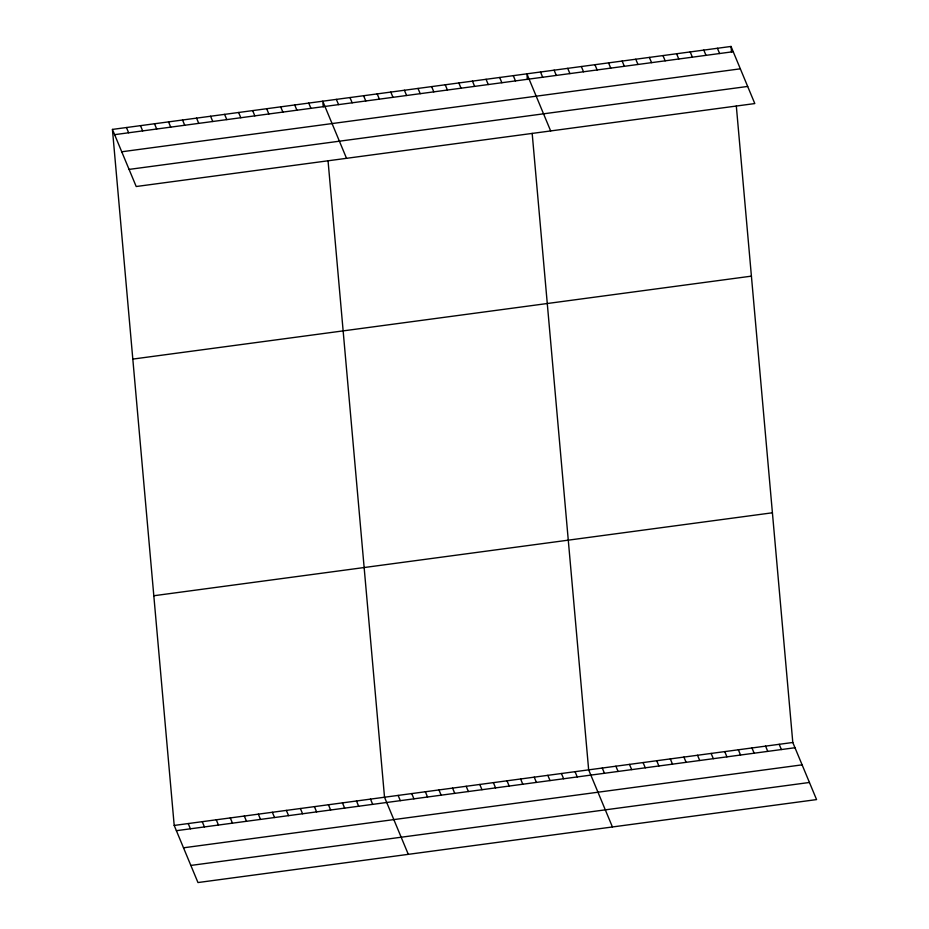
<?xml version="1.0" encoding="UTF-8"?>
<svg xmlns="http://www.w3.org/2000/svg" width="929" height="929" viewBox="0 0 929 929"><rect width="100%" height="100%" fill="white"/><g stroke="black" fill="none" stroke-linecap="round" stroke-linejoin="round"><path stroke-width="1.39" d="M112.432 129.41L731.03 46.45L754.801 103.56L136.203 186.52L112.432 129.41L174.199 825.44L197.97 882.55L816.568 799.59L792.797 742.48L736.314 105.999M114.615 134.659L733.213 51.699M121.745 151.775L740.332 68.816M129.085 169.403L747.682 86.443M132.812 359.093L751.41 276.145M153.819 595.744L772.405 512.785M174.199 825.44L792.797 742.48M176.382 830.689L794.98 747.729M183.512 847.805L802.099 764.846M190.851 865.433L809.438 782.473M717.42 48.273L719.603 53.522M703.81 50.096L705.994 55.357M690.201 51.931L692.384 57.18M676.591 53.754L678.774 59.003M662.981 55.577L665.164 60.826M649.371 57.401L651.554 62.649M635.761 59.224L637.956 64.473M622.151 61.047L624.346 66.307M608.541 62.882L610.736 68.131M594.932 64.705L597.126 69.954M581.333 66.528L583.517 71.777M567.724 68.351L569.907 73.6M554.114 70.174L556.297 75.423M540.504 71.997L542.687 77.258M550.665 130.943L526.894 73.832L527.393 79.499M513.284 75.655L515.467 80.904M779.187 744.303L781.37 749.552M499.674 77.479L501.857 82.727M765.577 746.126L767.76 751.387M486.064 79.302L488.248 84.551M751.967 747.961L754.151 753.21M472.455 81.125L474.638 86.374M738.358 749.784L740.541 755.033M458.845 82.948L461.028 88.209M724.748 751.607L726.931 756.856M445.235 84.783L447.418 90.032M711.138 753.431L713.321 758.679M431.625 86.606L433.82 91.855M697.528 755.254L699.711 760.503M418.015 88.429L420.21 93.678M683.918 757.077L686.113 762.337M404.405 90.252L406.6 95.501M670.308 758.912L672.503 764.161M390.795 92.076L392.99 97.324M656.698 760.735L658.893 765.984M377.197 93.899L379.38 99.159M643.089 762.558L645.283 767.807M363.587 95.733L365.771 100.982M629.49 764.381L631.674 769.63M349.978 97.557L352.161 102.805M615.881 766.204L618.064 771.453M336.368 99.38L338.551 104.629M602.271 768.028L604.454 773.288M346.529 158.313L322.758 101.203L323.257 106.87M612.432 826.973L588.661 769.862L532.178 133.381M308.73 103.084L310.925 108.333M575.051 771.685L577.234 776.934M294.714 104.965L296.897 110.214M561.441 773.509L563.624 778.757M280.686 106.847L282.88 112.095M547.831 775.332L550.014 780.581M266.669 108.728L268.853 113.977M534.221 777.155L536.405 782.404M252.653 110.609L254.836 115.858M520.612 778.978L522.795 784.239M238.625 112.49L240.808 117.739M507.002 780.813L509.185 786.062M224.609 114.372L226.792 119.62M493.392 782.636L495.575 787.885M210.581 116.241L212.764 121.502M479.782 784.459L481.977 789.708M196.565 118.122L198.748 123.383M466.172 786.282L468.367 791.531M182.537 120.004L184.732 125.264M452.562 788.106L454.757 793.354M168.521 121.885L170.704 127.134M438.952 789.929L441.147 795.189M154.493 123.766L156.687 129.015M425.354 791.763L427.537 797.012M140.476 125.647L142.66 130.896M411.744 793.587L413.928 798.835M126.46 127.528L128.643 132.777M398.135 795.41L400.318 800.659M408.296 854.343L384.525 797.233L328.042 160.752M370.497 799.114L372.692 804.363M356.481 800.995L358.664 806.244M342.453 802.877L344.647 808.125M328.436 804.758L330.619 810.007M314.42 806.639L316.603 811.888M300.392 808.52L302.575 813.769M286.376 810.402L288.559 815.65M272.348 812.271L274.531 817.532M258.332 814.152L260.515 819.413M244.304 816.034L246.499 821.294M230.287 817.915L232.471 823.175M216.26 819.796L218.454 825.045M202.243 821.677L204.426 826.926M188.215 823.558L190.41 828.807M731.03 46.45L731.529 52.117"/></g></svg>
